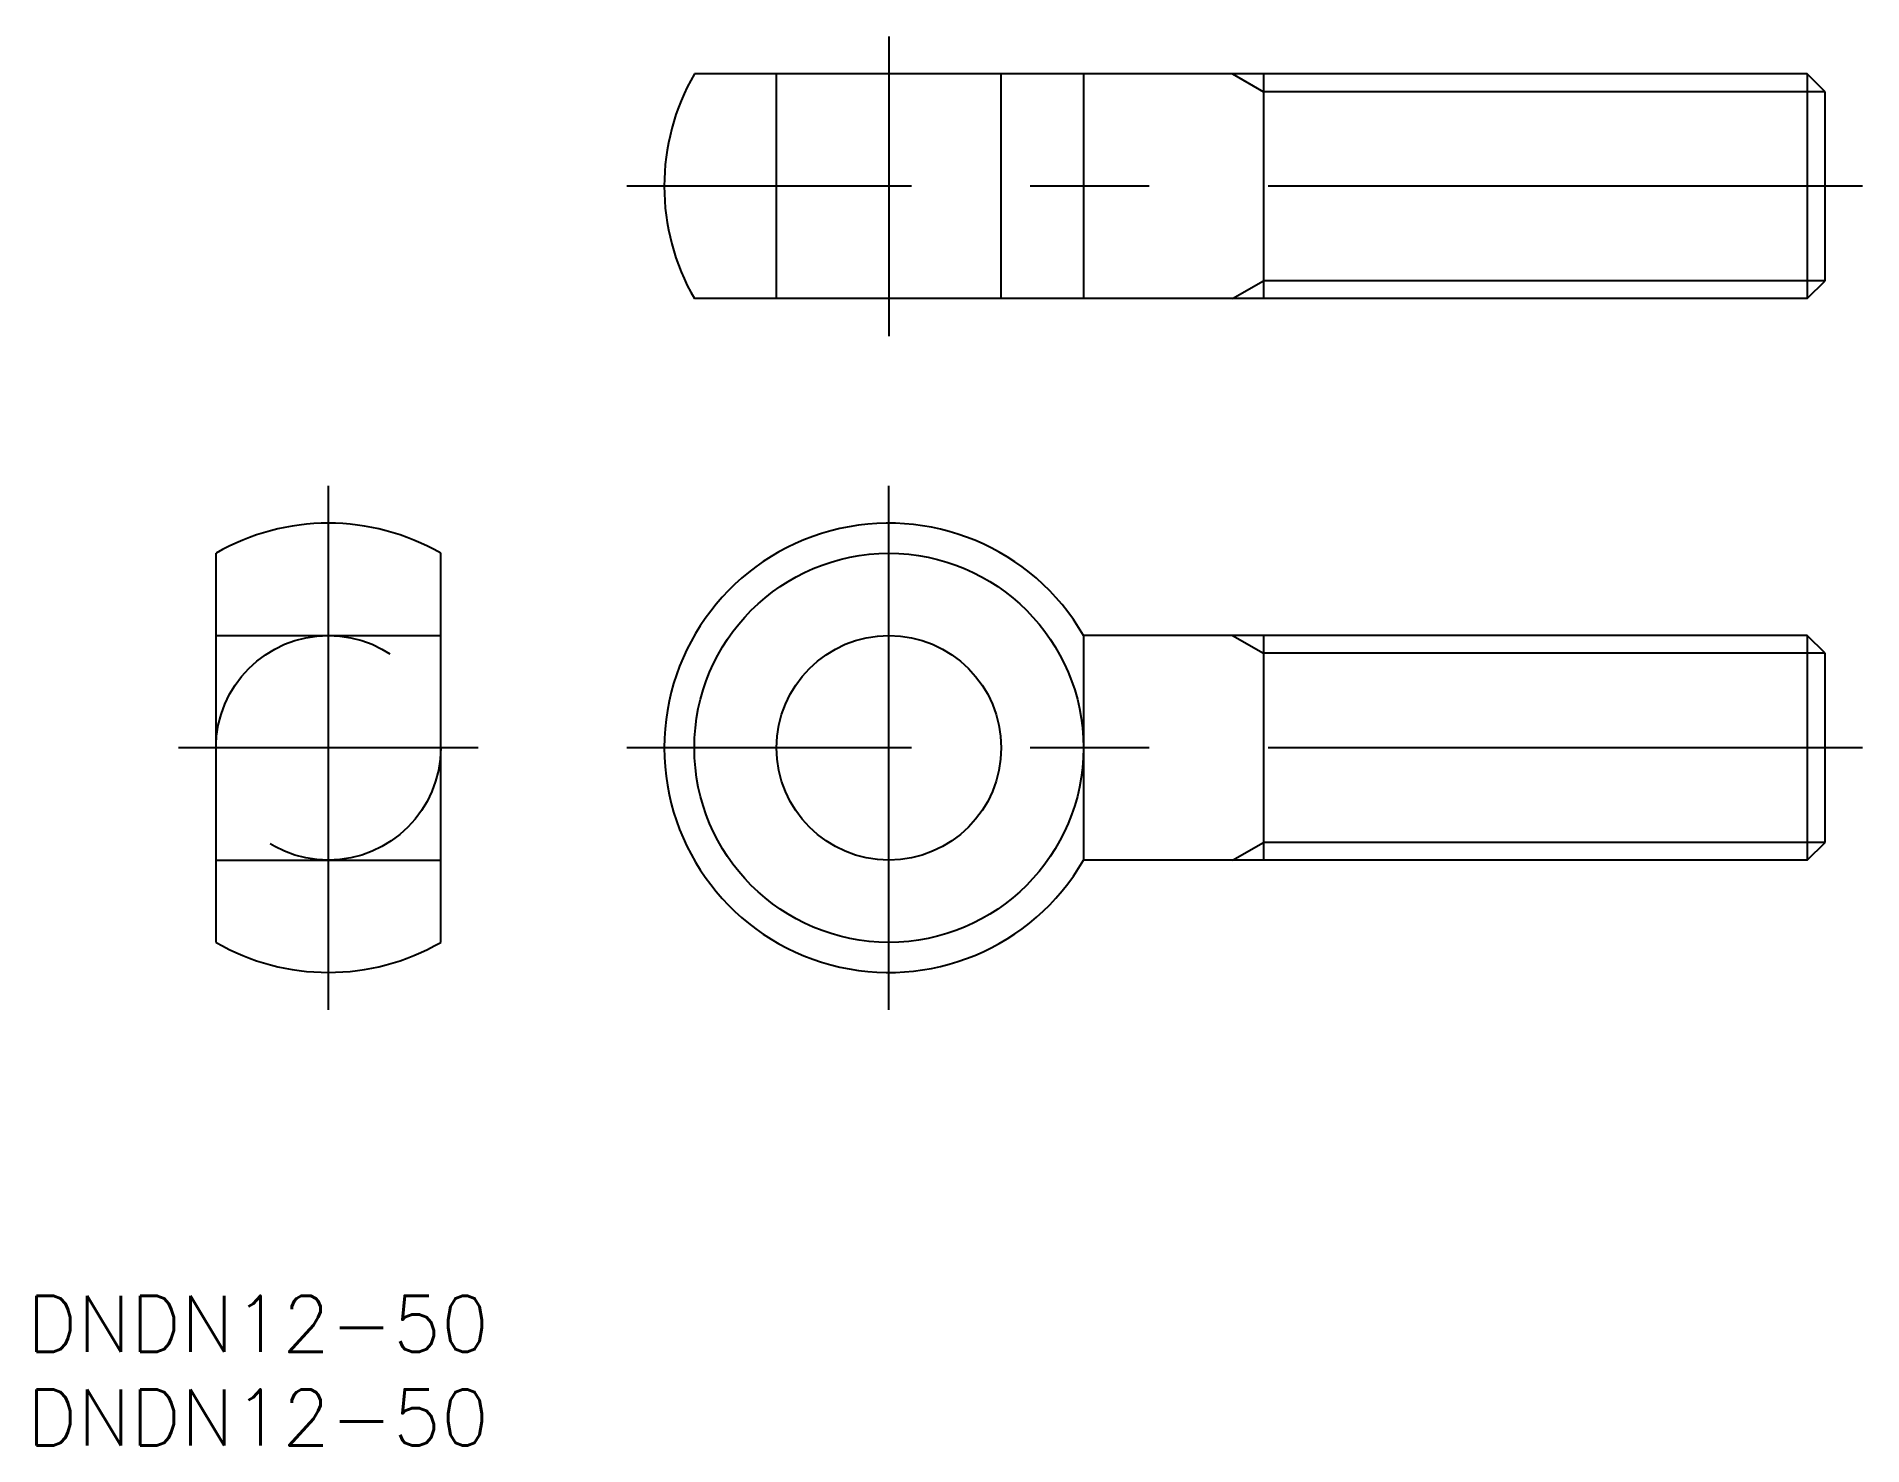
# Model space of a CAD drawing. Extents: x -15.6 to 81.9, y -37.3 to 38.
import ezdxf

# ---------------------------------------------------------------- set-up
doc = ezdxf.new("R2010")
doc.units = 0
doc.linetypes.add('CENTER', pattern=[50.8, 31.75, -6.35, 6.35, -6.35])
doc.linetypes.add('DASHED', pattern=[19.05, 12.7, -6.35])
doc.layers.get('0').update_dxf_attribs({"linetype": 'CONTINUOUS'})
doc.layers.add('CENTER', color=1, linetype='CENTER')
doc.styles.get("Standard").update_dxf_attribs({"font": 'txt.shx', "height": 3, "bigfont": 'bigfont.shx'})

# ---------------------------------------------------------------- blocks, each defined once
blk = doc.blocks.new('*U8')
at = {"color": 7, "linetype": 'CONTINUOUS'}
blk.add_text('DNDN12-50', height=3, dxfattribs=at).set_placement((-16.101, -32.272))
blk = doc.blocks.new('*U9')
at = {"color": 7, "linetype": 'CONTINUOUS'}
blk.add_text('DNDN12-50', height=3, dxfattribs=at).set_placement((-16.101, -37.272))

msp = doc.modelspace()

# ---------------------------------------------------------------- linework, layer by layer
at = {"color": 7, "linetype": 'CONTINUOUS'}
for p, q in [((78.994, 36), (19.549, 36)), ((40.334, 36), (40.334, 24)), ((49.941, 36), (49.941, 24)), ((78.99, 36), (78.99, 24)), ((79.941, 35.053), (78.994, 36)), ((79.941, 24.947), (79.941, 35.053)), ((78.994, 24), (79.941, 24.947)), ((78.994, 24), (19.549, 24)), ((-6, -10.392), (-6, 10.392)), ((6, -10.392), (6, 10.392)), ((78.994, 6), (40.334, 6)), ((40.334, 6), (40.334, -6)), ((49.941, 6), (49.941, -6)), ((79.941, 5.053), (78.994, 6)), ((78.994, 6), (78.994, -6)), ((79.941, -5.053), (79.941, 5.053)), ((78.994, -6), (79.941, -5.053)), ((78.994, -6), (40.334, -6))]:
    msp.add_line(p, q, dxfattribs=at)
at = {"color": 3, "linetype": 'DASHED'}
for p, q in [((23.941, 24), (23.941, 36)), ((35.941, 24), (35.941, 36)), ((-6, 6), (6, 6)), ((-6, -6), (6, -6))]:
    msp.add_line(p, q, dxfattribs=at)
at = {"color": 3, "linetype": 'CONTINUOUS'}
for p, q in [((48.301, 36), (49.941, 35.053)), ((79.941, 35.053), (49.941, 35.053)), ((48.301, 24), (49.941, 24.947)), ((79.941, 24.947), (49.941, 24.947)), ((48.301, 6), (49.941, 5.053)), ((79.941, 5.053), (49.941, 5.053)), ((48.301, -6), (49.941, -5.053)), ((79.941, -5.053), (49.941, -5.053))]:
    msp.add_line(p, q, dxfattribs=at)
at = {"color": 7, "linetype": 'CONTINUOUS'}
for radius in [10.392, 6]:
    msp.add_circle((29.941, 0), radius, dxfattribs=at)
at = {"color": 3, "linetype": 'DASHED'}
msp.add_circle((0, 0), 6, dxfattribs=at)
at = {"color": 7, "linetype": 'CONTINUOUS'}
for centre, start, end in [((29.941, 30), 150, 210), ((0, 0), 60, 120), ((29.941, 0), 30, 330), ((0, 0), 240, 300)]:
    msp.add_arc(centre, 12, start, end, dxfattribs=at)
at = {"layer": 'CENTER', "color": 1, "linetype": 'CENTER'}
for p, q in [((29.941, 38), (29.941, 22)), ((81.941, 30), (15.941, 30)), ((0, -14), (0, 14)), ((29.941, -14), (29.941, 14)), ((8, 0), (-8, 0)), ((81.941, 0), (15.941, 0))]:
    msp.add_line(p, q, dxfattribs=at)

# ---------------------------------------------------------------- block references
at = {"color": 7, "linetype": 'CONTINUOUS'}
for name in ['*U8', '*U9']:
    msp.add_blockref(name, (0, 0), dxfattribs=at)

doc.saveas('drawing.dxf')
